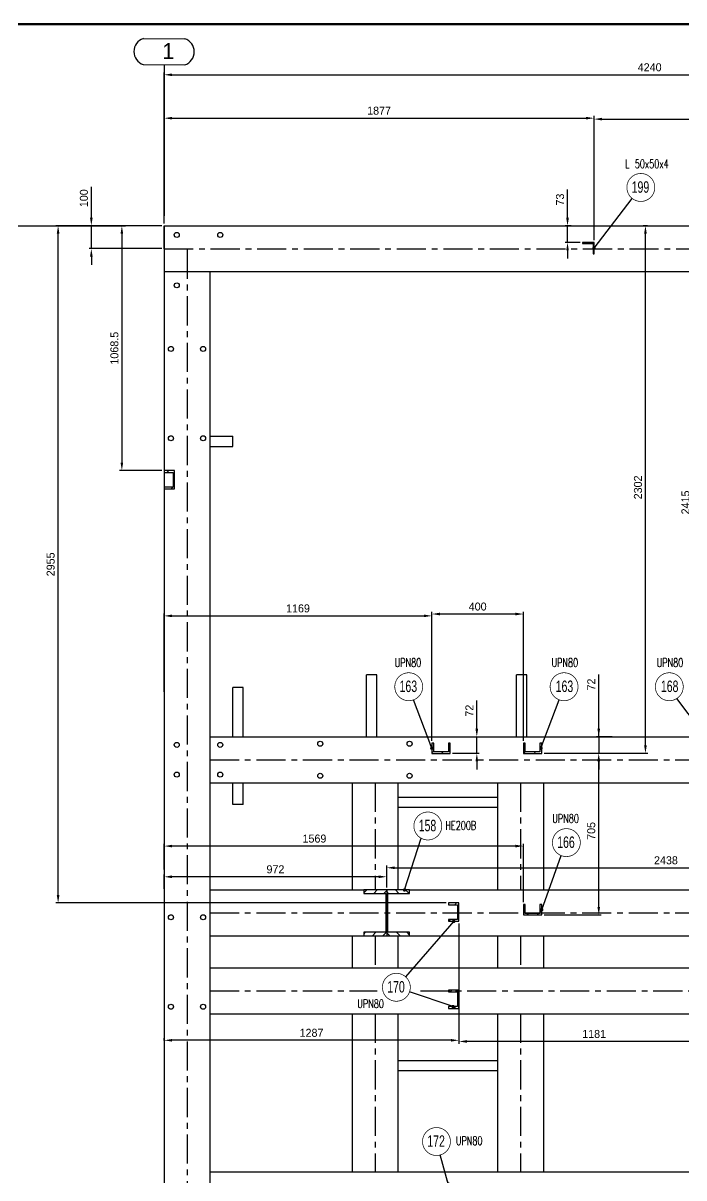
# Model space of a CAD drawing. Header units: millimetres. Extents: x 0 to 16187, y -20471 to 6290.
# Drawn here: x 14449 to 14737, y 4189 to 4693 of the extents above; entities that cross this region are included whole.
import ezdxf
from ezdxf.enums import TextEntityAlignment as Align

# ---------------------------------------------------------------- set-up
doc = ezdxf.new("R2010")
doc.units = ezdxf.units.MM
doc.header["$PDSIZE"] = -1
doc.linetypes.add('CENTERX2', pattern=[20.32, 12.7, -2.54, 2.54, -2.54])
doc.layers.add('BORDER1', color=3, linetype='Continuous')
doc.layers.add('BORDER2', color=7, linetype='Continuous')
doc.styles.add('MtXpl_txt_shx', font='txt.shx', dxfattribs={"height": 0.2})
doc.styles.add('ROMANC', font='ROMANC', dxfattribs={"height": 5})
doc.styles.add('ROMANS', font='ROMANS.shx', dxfattribs={"width": 0.8})
doc.styles.add('ROMANT', font='ROMANT', dxfattribs={"height": 4})
doc.styles.add('SLDTEXTSTYLE2', font='TXT', dxfattribs={"width": 0.686449})
doc.dimstyles.new('AM_ISO', dxfattribs={"dimtxt": 3.5, "dimasz": 3.5, "dimexe": 1, "dimexo": 1, "dimgap": 1.5, "dimtad": 1, "dimdsep": 46, "dimtxsty": 'Standard', "dimcen": 0, "dimclrd": 1, "dimclre": 1, "dimclrt": 1, "dimadec": 0, "dimazin": 2, "dimtp": 0.1, "dimtm": 0.1, "dimtfac": 0.71, "dimtdec": 3, "dimtmove": 0, "dimatfit": 3, "dimfxl": 1, "dimlwd": -1, "dimlwe": -1, "dimarcsym": 1})
doc.dimstyles.new('AM_ISO$7', dxfattribs={"dimtxt": 3.5, "dimasz": 3.5, "dimexe": 1, "dimexo": 1, "dimgap": 1.5, "dimtad": 1, "dimtoh": 1, "dimdsep": 46, "dimtxsty": 'Standard', "dimcen": 0, "dimclrd": 1, "dimclre": 1, "dimclrt": 1, "dimadec": 0, "dimazin": 2, "dimtp": 0.1, "dimtm": 0.1, "dimtfac": 0.71, "dimtdec": 3, "dimtmove": 0, "dimatfit": 3, "dimfxl": 1, "dimlwd": -1, "dimlwe": -1, "dimarcsym": 1})
pattern_1 = [(45, (14387.132, 3007.577), (-2.245064, 2.245064), [])]

# ---------------------------------------------------------------- blocks, each defined once
blk = doc.blocks.new('*D2820')
at = {"color": 1, "linetype": 'ByBlock'}
for p, q in [((14510.17, 4605.52), (14510.17, 4652.45)), ((14697.87, 4598.22), (14697.87, 4652.45))]:
    blk.add_line(p, q, dxfattribs=at)
at = {"color": 2, "linetype": 'ByBlock'}
blk.add_line((14513.67, 4651.45), (14694.37, 4651.45), dxfattribs=at)
at = {"color": 2}
for points in [[(14513.67, 4652.04), (14513.67, 4650.87), (14510.17, 4651.45)], [(14694.37, 4650.87), (14694.37, 4652.04), (14697.87, 4651.45)]]:
    blk.add_solid(points, dxfattribs=at)
at = {"layer": 'Defpoints', "color": 0}
for p in [(14697.87, 4651.45), (14510.17, 4604.52), (14697.87, 4597.22)]:
    blk.add_point(p, dxfattribs=at)
at = {"color": 1, "insert": (14604.02, 4654.7), "char_height": 3.5, "attachment_point": 5}
blk.add_mtext('1877', dxfattribs=at)
blk = doc.blocks.new('*D2821')
at = {"color": 1, "linetype": 'ByBlock'}
for p, q in [((14510.17, 4605.52), (14510.17, 4671.39)), ((14934.17, 4605.52), (14934.17, 4671.39))]:
    blk.add_line(p, q, dxfattribs=at)
at = {"color": 2, "linetype": 'ByBlock'}
blk.add_line((14513.67, 4670.39), (14930.67, 4670.39), dxfattribs=at)
at = {"color": 2}
for points in [[(14513.67, 4670.97), (14513.67, 4669.8), (14510.17, 4670.39)], [(14930.67, 4669.8), (14930.67, 4670.97), (14934.17, 4670.39)]]:
    blk.add_solid(points, dxfattribs=at)
at = {"layer": 'Defpoints', "color": 0}
for p in [(14934.17, 4670.39), (14510.17, 4604.52), (14934.17, 4604.52)]:
    blk.add_point(p, dxfattribs=at)
at = {"color": 1, "insert": (14722.17, 4673.64), "char_height": 3.5, "attachment_point": 5}
blk.add_mtext('4240', dxfattribs=at)
blk = doc.blocks.new('*D2822')
at = {"color": 1, "linetype": 'ByBlock'}
for p, q in [((14697.87, 4598.22), (14697.87, 4652.05)), ((14797.87, 4598.22), (14797.87, 4652.05))]:
    blk.add_line(p, q, dxfattribs=at)
at = {"color": 2, "linetype": 'ByBlock'}
blk.add_line((14701.37, 4651.05), (14794.37, 4651.05), dxfattribs=at)
at = {"color": 2}
for points in [[(14701.37, 4651.64), (14701.37, 4650.47), (14697.87, 4651.05)], [(14794.37, 4650.47), (14794.37, 4651.64), (14797.87, 4651.05)]]:
    blk.add_solid(points, dxfattribs=at)
at = {"layer": 'Defpoints', "color": 0}
for p in [(14797.87, 4651.05), (14697.87, 4597.22), (14797.87, 4597.22)]:
    blk.add_point(p, dxfattribs=at)
at = {"color": 1, "insert": (14747.87, 4654.3), "char_height": 3.5, "attachment_point": 5}
blk.add_mtext('1000', dxfattribs=at)
blk = doc.blocks.new('*D2832')
at = {"color": 1, "linetype": 'ByBlock'}
for p, q in [((14509.17, 4604.52), (14490.72, 4604.52)), ((14509.17, 4497.67), (14490.72, 4497.67))]:
    blk.add_line(p, q, dxfattribs=at)
at = {"color": 2, "linetype": 'ByBlock'}
blk.add_line((14491.72, 4601.02), (14491.72, 4501.17), dxfattribs=at)
at = {"color": 2}
for points in [[(14492.3, 4601.02), (14491.14, 4601.02), (14491.72, 4604.52)], [(14491.14, 4501.17), (14492.3, 4501.17), (14491.72, 4497.67)]]:
    blk.add_solid(points, dxfattribs=at)
at = {"layer": 'Defpoints', "color": 0}
for p in [(14510.17, 4604.52), (14491.72, 4497.67), (14510.17, 4497.67)]:
    blk.add_point(p, dxfattribs=at)
at = {"color": 1, "insert": (14488.47, 4551.09), "char_height": 3.5, "attachment_point": 5, "rotation": 90}
blk.add_mtext('1068.5', dxfattribs=at)
blk = doc.blocks.new('*D2843')
at = {"color": 1, "linetype": 'ByBlock'}
for p, q in [((14638.87, 4300.02), (14638.87, 4248.1)), ((14510.17, 4249.07), (14510.17, 4250.1))]:
    blk.add_line(p, q, dxfattribs=at)
at = {"color": 2, "linetype": 'ByBlock'}
blk.add_line((14635.37, 4249.1), (14513.67, 4249.1), dxfattribs=at)
at = {"color": 2}
for points in [[(14513.67, 4249.69), (14513.67, 4248.52), (14510.17, 4249.1)], [(14635.37, 4248.52), (14635.37, 4249.69), (14638.87, 4249.1)]]:
    blk.add_solid(points, dxfattribs=at)
at = {"layer": 'Defpoints', "color": 0}
for p in [(14638.87, 4301.02), (14510.17, 4249.1), (14510.17, 4248.07)]:
    blk.add_point(p, dxfattribs=at)
at = {"color": 1, "insert": (14574.52, 4252.35), "char_height": 3.5, "attachment_point": 5}
blk.add_mtext('1287', dxfattribs=at)
blk = doc.blocks.new('*D2844')
at = {"color": 1, "linetype": 'ByBlock'}
for p, q in [((14510.17, 4323.64), (14510.17, 4334.85)), ((14667.07, 4309.32), (14667.07, 4334.85))]:
    blk.add_line(p, q, dxfattribs=at)
at = {"color": 2, "linetype": 'ByBlock'}
blk.add_line((14663.57, 4333.85), (14513.67, 4333.85), dxfattribs=at)
at = {"color": 2}
for points in [[(14513.67, 4334.44), (14513.67, 4333.27), (14510.17, 4333.85)], [(14663.57, 4333.27), (14663.57, 4334.44), (14667.07, 4333.85)]]:
    blk.add_solid(points, dxfattribs=at)
at = {"layer": 'Defpoints', "color": 0}
for p in [(14510.17, 4333.85), (14510.17, 4322.64), (14667.07, 4308.32)]:
    blk.add_point(p, dxfattribs=at)
at = {"color": 1, "insert": (14575.8, 4337.1), "char_height": 3.5, "attachment_point": 5}
blk.add_mtext('1569', dxfattribs=at)
blk = doc.blocks.new('*D2845')
at = {"color": 1, "linetype": 'ByBlock'}
for p, q in [((14638.87, 4300.02), (14638.87, 4247.61)), ((14756.97, 4299.32), (14756.97, 4247.61))]:
    blk.add_line(p, q, dxfattribs=at)
at = {"color": 2, "linetype": 'ByBlock'}
blk.add_line((14753.47, 4248.61), (14642.37, 4248.61), dxfattribs=at)
at = {"color": 2}
for points in [[(14642.37, 4249.19), (14642.37, 4248.03), (14638.87, 4248.61)], [(14753.47, 4248.03), (14753.47, 4249.19), (14756.97, 4248.61)]]:
    blk.add_solid(points, dxfattribs=at)
at = {"layer": 'Defpoints', "color": 0}
for p in [(14638.87, 4301.02), (14756.97, 4300.32), (14638.87, 4248.61)]:
    blk.add_point(p, dxfattribs=at)
at = {"color": 1, "insert": (14697.92, 4251.86), "char_height": 3.5, "attachment_point": 5}
blk.add_mtext('1181', dxfattribs=at)
blk = doc.blocks.new('*D2847')
at = {"color": 1, "linetype": 'ByBlock'}
for p, q in [((14676.07, 4374.32), (14700.93, 4374.32)), ((14676.07, 4303.82), (14700.93, 4303.82))]:
    blk.add_line(p, q, dxfattribs=at)
at = {"color": 2, "linetype": 'ByBlock'}
blk.add_line((14699.93, 4307.32), (14699.93, 4370.82), dxfattribs=at)
at = {"color": 2}
for points in [[(14700.52, 4370.82), (14699.35, 4370.82), (14699.93, 4374.32)], [(14699.35, 4307.32), (14700.52, 4307.32), (14699.93, 4303.82)]]:
    blk.add_solid(points, dxfattribs=at)
at = {"layer": 'Defpoints', "color": 0}
for p in [(14675.07, 4374.32), (14699.93, 4374.32), (14675.07, 4303.82)]:
    blk.add_point(p, dxfattribs=at)
at = {"color": 1, "insert": (14696.68, 4340.46), "char_height": 3.5, "attachment_point": 5, "rotation": 90}
blk.add_mtext('705', dxfattribs=at)
blk = doc.blocks.new('*D2848')
at = {"color": 2, "linetype": 'ByBlock'}
for p, q in [((14699.93, 4381.52), (14699.93, 4408.77)), ((14699.93, 4385.02), (14699.93, 4388.52)), ((14699.93, 4381.52), (14699.93, 4374.32)), ((14699.93, 4370.82), (14699.93, 4367.32))]:
    blk.add_line(p, q, dxfattribs=at)
at = {"color": 1, "linetype": 'ByBlock'}
for p, q in [((14705.81, 4381.52), (14698.93, 4381.52)), ((14676.07, 4374.32), (14700.93, 4374.32))]:
    blk.add_line(p, q, dxfattribs=at)
at = {"color": 2}
for points in [[(14699.35, 4385.02), (14700.52, 4385.02), (14699.93, 4381.52)], [(14700.52, 4370.82), (14699.35, 4370.82), (14699.93, 4374.32)]]:
    blk.add_solid(points, dxfattribs=at)
at = {"layer": 'Defpoints', "color": 0}
for p in [(14706.81, 4381.52), (14675.07, 4374.32), (14699.93, 4374.32)]:
    blk.add_point(p, dxfattribs=at)
at = {"color": 1, "insert": (14696.68, 4404.35), "char_height": 3.5, "attachment_point": 5, "rotation": 90}
blk.add_mtext('72', dxfattribs=at)
blk = doc.blocks.new('*D2850')
at = {"color": 1, "linetype": 'ByBlock'}
for p, q in [((14510.17, 4401.2), (14510.17, 4435.29)), ((14627.07, 4379.82), (14627.07, 4435.29))]:
    blk.add_line(p, q, dxfattribs=at)
at = {"color": 2, "linetype": 'ByBlock'}
blk.add_line((14513.67, 4434.29), (14623.57, 4434.29), dxfattribs=at)
at = {"color": 2}
for points in [[(14513.67, 4434.87), (14513.67, 4433.71), (14510.17, 4434.29)], [(14623.57, 4433.71), (14623.57, 4434.87), (14627.07, 4434.29)]]:
    blk.add_solid(points, dxfattribs=at)
at = {"layer": 'Defpoints', "color": 0}
for p in [(14627.07, 4434.29), (14510.17, 4400.2), (14627.07, 4378.82)]:
    blk.add_point(p, dxfattribs=at)
at = {"color": 1, "insert": (14568.62, 4437.54), "char_height": 3.5, "attachment_point": 5}
blk.add_mtext('1169', dxfattribs=at)
blk = doc.blocks.new('*D2851')
at = {"color": 1, "linetype": 'ByBlock'}
for p, q in [((14627.07, 4379.82), (14627.07, 4436.1)), ((14667.07, 4379.82), (14667.07, 4436.1))]:
    blk.add_line(p, q, dxfattribs=at)
at = {"color": 2, "linetype": 'ByBlock'}
blk.add_line((14663.57, 4435.1), (14630.57, 4435.1), dxfattribs=at)
at = {"color": 2}
for points in [[(14630.57, 4435.69), (14630.57, 4434.52), (14627.07, 4435.1)], [(14663.57, 4434.52), (14663.57, 4435.69), (14667.07, 4435.1)]]:
    blk.add_solid(points, dxfattribs=at)
at = {"layer": 'Defpoints', "color": 0}
for p in [(14627.07, 4435.1), (14627.07, 4378.82), (14667.07, 4378.82)]:
    blk.add_point(p, dxfattribs=at)
at = {"color": 1, "insert": (14647.07, 4438.35), "char_height": 3.5, "attachment_point": 5}
blk.add_mtext('400', dxfattribs=at)
blk = doc.blocks.new('*D2856')
at = {"color": 1, "linetype": 'ByBlock'}
for p, q in [((14510.17, 4315.23), (14510.17, 4321.45)), ((14607.37, 4315.72), (14607.37, 4321.45))]:
    blk.add_line(p, q, dxfattribs=at)
at = {"color": 2, "linetype": 'ByBlock'}
blk.add_line((14603.87, 4320.45), (14513.67, 4320.45), dxfattribs=at)
at = {"color": 2}
for points in [[(14513.67, 4321.04), (14513.67, 4319.87), (14510.17, 4320.45)], [(14603.87, 4319.87), (14603.87, 4321.04), (14607.37, 4320.45)]]:
    blk.add_solid(points, dxfattribs=at)
at = {"layer": 'Defpoints', "color": 0}
for p in [(14510.17, 4320.45), (14510.17, 4314.23), (14607.37, 4314.72)]:
    blk.add_point(p, dxfattribs=at)
at = {"color": 1, "insert": (14558.77, 4323.7), "char_height": 3.5, "attachment_point": 5}
blk.add_mtext('972', dxfattribs=at)
blk = doc.blocks.new('*D2857')
at = {"color": 1, "linetype": 'ByBlock'}
for p, q in [((14607.37, 4315.72), (14607.37, 4325.38)), ((14851.17, 4315.72), (14851.17, 4325.38))]:
    blk.add_line(p, q, dxfattribs=at)
at = {"color": 2, "linetype": 'ByBlock'}
blk.add_line((14610.87, 4324.38), (14847.67, 4324.38), dxfattribs=at)
at = {"color": 2}
for points in [[(14610.87, 4324.96), (14610.87, 4323.8), (14607.37, 4324.38)], [(14847.67, 4323.8), (14847.67, 4324.96), (14851.17, 4324.38)]]:
    blk.add_solid(points, dxfattribs=at)
at = {"layer": 'Defpoints', "color": 0}
for p in [(14851.17, 4324.38), (14607.37, 4314.72), (14851.17, 4314.72)]:
    blk.add_point(p, dxfattribs=at)
at = {"color": 1, "insert": (14729.27, 4327.63), "char_height": 3.5, "attachment_point": 5}
blk.add_mtext('2438', dxfattribs=at)
blk = doc.blocks.new('*D2859')
at = {"color": 2, "linetype": 'ByBlock'}
for p, q in [((14478.39, 4608.02), (14478.39, 4621.52)), ((14478.39, 4594.52), (14478.39, 4604.52)), ((14478.39, 4591.02), (14478.39, 4587.52))]:
    blk.add_line(p, q, dxfattribs=at)
at = {"color": 1, "linetype": 'ByBlock'}
for p, q in [((14509.17, 4604.52), (14477.39, 4604.52)), ((14509.17, 4594.52), (14477.39, 4594.52))]:
    blk.add_line(p, q, dxfattribs=at)
at = {"color": 2}
for points in [[(14477.8, 4608.02), (14478.97, 4608.02), (14478.39, 4604.52)], [(14478.97, 4591.02), (14477.8, 4591.02), (14478.39, 4594.52)]]:
    blk.add_solid(points, dxfattribs=at)
at = {"layer": 'Defpoints', "color": 0}
for p in [(14478.39, 4604.52), (14510.17, 4604.52), (14510.17, 4594.52)]:
    blk.add_point(p, dxfattribs=at)
at = {"color": 1, "insert": (14475.14, 4616.52), "char_height": 3.5, "attachment_point": 5, "rotation": 90}
blk.add_mtext('100', dxfattribs=at)
blk = doc.blocks.new('*D2870')
at = {"color": 1, "linetype": 'ByBlock'}
for p, q in [((14509.17, 4604.52), (14462.88, 4604.52)), ((14633.37, 4309.02), (14462.88, 4309.02))]:
    blk.add_line(p, q, dxfattribs=at)
at = {"color": 2, "linetype": 'ByBlock'}
blk.add_line((14463.88, 4312.52), (14463.88, 4601.02), dxfattribs=at)
at = {"color": 2}
for points in [[(14464.46, 4601.02), (14463.29, 4601.02), (14463.88, 4604.52)], [(14463.29, 4312.52), (14464.46, 4312.52), (14463.88, 4309.02)]]:
    blk.add_solid(points, dxfattribs=at)
at = {"layer": 'Defpoints', "color": 0}
for p in [(14463.88, 4604.52), (14510.17, 4604.52), (14634.37, 4309.02)]:
    blk.add_point(p, dxfattribs=at)
at = {"color": 1, "insert": (14460.63, 4456.77), "char_height": 3.5, "attachment_point": 5, "rotation": 90}
blk.add_mtext('2955', dxfattribs=at)
blk = doc.blocks.new('*D2871')
at = {"color": 2, "linetype": 'ByBlock'}
for p, q in [((14686.3, 4608.02), (14686.3, 4620.35)), ((14686.3, 4597.22), (14686.3, 4604.52)), ((14686.3, 4593.72), (14686.3, 4590.22))]:
    blk.add_line(p, q, dxfattribs=at)
at = {"color": 1, "linetype": 'ByBlock'}
for p, q in [((14687.87, 4604.52), (14685.3, 4604.52)), ((14691.87, 4597.22), (14685.3, 4597.22))]:
    blk.add_line(p, q, dxfattribs=at)
at = {"color": 2}
for points in [[(14685.72, 4608.02), (14686.89, 4608.02), (14686.3, 4604.52)], [(14686.89, 4593.72), (14685.72, 4593.72), (14686.3, 4597.22)]]:
    blk.add_solid(points, dxfattribs=at)
at = {"layer": 'Defpoints', "color": 0}
for p in [(14686.3, 4604.52), (14688.87, 4604.52), (14692.87, 4597.22)]:
    blk.add_point(p, dxfattribs=at)
at = {"color": 1, "insert": (14683.05, 4615.93), "char_height": 3.5, "attachment_point": 5, "rotation": 90}
blk.add_mtext('73', dxfattribs=at)
blk = doc.blocks.new('*D2872')
at = {"color": 2, "linetype": 'ByBlock'}
for p, q in [((14646.7, 4385.02), (14646.7, 4397.35)), ((14646.7, 4374.32), (14646.7, 4381.52)), ((14646.7, 4370.82), (14646.7, 4367.32))]:
    blk.add_line(p, q, dxfattribs=at)
at = {"color": 1, "linetype": 'ByBlock'}
for p, q in [((14643.31, 4381.52), (14647.7, 4381.52)), ((14636.07, 4374.32), (14647.7, 4374.32))]:
    blk.add_line(p, q, dxfattribs=at)
at = {"color": 2}
for points in [[(14646.12, 4385.02), (14647.28, 4385.02), (14646.7, 4381.52)], [(14647.28, 4370.82), (14646.12, 4370.82), (14646.7, 4374.32)]]:
    blk.add_solid(points, dxfattribs=at)
at = {"layer": 'Defpoints', "color": 0}
for p in [(14642.31, 4381.52), (14646.7, 4381.52), (14635.07, 4374.32)]:
    blk.add_point(p, dxfattribs=at)
at = {"color": 1, "insert": (14643.45, 4392.93), "char_height": 3.5, "attachment_point": 5, "rotation": 90}
blk.add_mtext('72', dxfattribs=at)
blk = doc.blocks.new('*D2874')
at = {"color": 1, "linetype": 'ByBlock'}
for p, q in [((14721.17, 4604.52), (14719.32, 4604.52)), ((14676.07, 4374.32), (14721.32, 4374.32))]:
    blk.add_line(p, q, dxfattribs=at)
at = {"color": 2, "linetype": 'ByBlock'}
blk.add_line((14720.32, 4377.82), (14720.32, 4601.02), dxfattribs=at)
at = {"color": 2}
for points in [[(14720.91, 4601.02), (14719.74, 4601.02), (14720.32, 4604.52)], [(14719.74, 4377.82), (14720.91, 4377.82), (14720.32, 4374.32)]]:
    blk.add_solid(points, dxfattribs=at)
at = {"layer": 'Defpoints', "color": 0}
for p in [(14720.32, 4604.52), (14722.17, 4604.52), (14675.07, 4374.32)]:
    blk.add_point(p, dxfattribs=at)
at = {"color": 1, "insert": (14717.07, 4490.35), "char_height": 3.5, "attachment_point": 5, "rotation": 90}
blk.add_mtext('2302', dxfattribs=at)
blk = doc.blocks.new('*D2875')
at = {"color": 1, "linetype": 'ByBlock'}
for p, q in [((14723.17, 4604.52), (14742.06, 4604.52)), ((14751.47, 4363.02), (14740.06, 4363.02))]:
    blk.add_line(p, q, dxfattribs=at)
at = {"color": 2, "linetype": 'ByBlock'}
blk.add_line((14741.06, 4366.52), (14741.06, 4601.02), dxfattribs=at)
at = {"color": 2}
for points in [[(14741.65, 4601.02), (14740.48, 4601.02), (14741.06, 4604.52)], [(14740.48, 4366.52), (14741.65, 4366.52), (14741.06, 4363.02)]]:
    blk.add_solid(points, dxfattribs=at)
at = {"layer": 'Defpoints', "color": 0}
for p in [(14722.17, 4604.52), (14741.06, 4604.52), (14752.47, 4363.02)]:
    blk.add_point(p, dxfattribs=at)
at = {"color": 1, "insert": (14737.81, 4483.77), "char_height": 3.5, "attachment_point": 5, "rotation": 90}
blk.add_mtext('2415', dxfattribs=at)
blk = doc.blocks.new('A$7E93181617161C3')
at = {"color": 1, "ltscale": 0.2}
blk.add_line((4.15, 77.36), (22.25, 77.27), dxfattribs=at)
at = {"color": 1, "linetype": 'Continuous', "lineweight": 25}
blk.add_line((4.14, 65.97), (22.29, 65.9), dxfattribs=at)
at = {"color": 1}
blk.add_line((13.21, 65.94), (13.21, 0), dxfattribs=at)
at = {"color": 1, "ltscale": 0.2}
for centre, radius, start, end in [((5.98, 71.67), 5.98, 107.869, 252.0246), ((20.4, 71.58), 5.99, 287.9651, 71.9697)]:
    blk.add_arc(centre, radius, start, end, dxfattribs=at)
at = {"color": 1, "linetype": 'Continuous', "lineweight": 25}
blk.add_text('1', height=7, rotation=359.9537, dxfattribs=at).set_placement((12.44, 68.39))
blk = doc.blocks.new('A$7E931815291D127')
at = {"color": 1, "ltscale": 0.2}
for p, q in [((4.15, 11.48), (22.25, 11.39)), ((26.39, 5.69), (92.32, 5.69)), ((4.14, 0.09), (22.29, 0.01))]:
    blk.add_line(p, q, dxfattribs=at)
for centre, radius, start, end in [((5.98, 5.79), 5.98, 107.869, 252.0246), ((20.4, 5.69), 5.99, 287.9651, 71.9697)]:
    blk.add_arc(centre, radius, start, end, dxfattribs=at)
blk.add_text('A', height=7, rotation=359.9537, dxfattribs=at).set_placement((10.1, 2.5))
blk = doc.blocks.new('A$7E93181618B349')
blk.add_blockref('A$7E931815291D127', (0, 0))
blk = doc.blocks.new('*U609')
at = {"layer": 'BORDER1', "color": 154, "true_color": 0x1859a9, "const_width": 1}
blk.add_lwpolyline([(1.81, 811), (1144, 811), (1144, 0), (0, 0), (0, 811)], close=True, dxfattribs=at)
at = {"layer": 'BORDER2', "flags": 8}
for tag, height, style, p in [('REV-A', 3.24, 'ROMANS', (986.93, 140.25)), ('RE-A', 8.06, 'ROMANT', (1084.63, 7.17))]:
    blk.add_attdef(tag, text='', height=height, dxfattribs=dict(at, style=style)).set_placement(p, align=Align.CENTER)
at = {"layer": 'BORDER2', "style": 'ROMANS', "width": 3.830216}
blk.add_attdef('DATE-A', text='', height=3.24, dxfattribs=at).set_placement((995.51, 140.25), (1008.51, 140.25), align=Align.FIT)
at = {"layer": 'BORDER2'}
for tag, height, style, p in [('DRN-A', 3.24, 'ROMANS', (1018.38, 140.25)), ('CHD-A', 3.24, 'ROMANS', (1032.35, 140.25)), ('APD-A', 3.24, 'ROMANS', (1046.64, 140.25)), ('CONS_CONT_VEND', 4.2, 'ROMANC', (1061.39, 72.83))]:
    blk.add_attdef(tag, text='', height=height, dxfattribs=dict(at, style=style)).set_placement(p, align=Align.CENTER)
at = {"layer": 'BORDER2', "style": 'ROMANS', "width": 0.8}
for tag, p, height in [('1:X', (997.23, 122.55), 3.5), ('LOC', (1042.74, 122.55), 3.5), ('PROJ_NO', (1118.64, 122.55), 3.5), ('CONS_DRG_NO', (1011, 63), 3)]:
    blk.add_attdef(tag, p, '', height=height, dxfattribs=at)
at = {"layer": 'BORDER2', "lineweight": 30, "width": 0.8, "flags": 104}
blk.add_attdef('COMMENTS-A', text='', height=2.2, dxfattribs=at).set_placement((1055.21, 142.07), align=Align.MIDDLE_LEFT)
at = {"layer": 'BORDER2', "style": 'ROMANS', "width": 0.8}
for tag, p in [('PROJECT_TITLE_1', (1061.07, 55.35)), ('PROJECT_TITLE_2', (1061.07, 49.3))]:
    blk.add_attdef(tag, text='', height=3.5, dxfattribs=at).set_placement(p, align=Align.MIDDLE)
at = {"layer": 'BORDER2', "style": 'ROMANT', "width": 0.8}
for tag, p in [('DRG_TITLE_1', (1061.07, 36.31)), ('DRG_TITLE_2', (1061.07, 28.31)), ('DRG_TITLE_3', (1061.07, 20.31))]:
    blk.add_attdef(tag, text='', height=5, dxfattribs=at).set_placement(p, align=Align.CENTER)
at = {"layer": 'BORDER2', "style": 'ROMANT'}
for tag, p in [('AR', (995, 7.17)), ('PA', (1011.74, 7.17)), ('DC', (1028.45, 7.17)), ('TS', (1120.84, 7.17))]:
    blk.add_attdef(tag, p, '', height=8.06, dxfattribs=at)
for tag, p in [('SRNO', (1074.7, 7.17)), ('SH', (1115.8, 7.18))]:
    blk.add_attdef(tag, text='', height=8.06, dxfattribs=at).set_placement(p, align=Align.RIGHT)
at = {"layer": 'BORDER2', "style": 'ROMANS', "flags": 2}
blk.add_attdef('TB_VERSION', text='', height=2, dxfattribs=at).set_placement((1, -1), align=Align.TOP_LEFT)

msp = doc.modelspace()

# ---------------------------------------------------------------- hatches: boundary and pattern name
at = {"linetype": 'Continuous', "lineweight": 18}
h = msp.add_hatch(dxfattribs=at)
h.set_pattern_fill('ANSI31', style=0)
h.set_pattern_definition(pattern_1)
h.paths.add_polyline_path([(14697.86579, 4592.21737), (14697.86579, 4597.21737), (14692.86579, 4597.21737), (14692.86579, 4596.81737), (14697.46579, 4596.81737), (14697.46579, 4592.21737)], flags=0)
h = msp.add_hatch(dxfattribs=at)
h.set_pattern_fill('ANSI31', style=0)
h.set_pattern_definition(pattern_1)
h.paths.add_polyline_path([(14510.16579, 4489.66737), (14514.66579, 4489.66737), (14514.66579, 4497.66737), (14510.16579, 4497.66737), (14510.16579, 4496.86737), (14514.06579, 4496.86737), (14514.06579, 4490.46737), (14510.16579, 4490.46737)], flags=0)
h = msp.add_hatch(dxfattribs=at)
h.set_pattern_fill('ANSI31', style=0)
h.set_pattern_definition(pattern_1)
h.paths.add_polyline_path([(14627.06579, 4378.81737), (14627.06579, 4374.31737), (14635.06579, 4374.31737), (14635.06579, 4378.81737), (14634.26579, 4378.81737), (14634.26579, 4374.91737), (14627.86579, 4374.91737), (14627.86579, 4378.81737)], flags=0)
h = msp.add_hatch(dxfattribs=at)
h.set_pattern_fill('ANSI31', style=0)
h.set_pattern_definition(pattern_1)
h.paths.add_polyline_path([(14667.06579, 4378.81737), (14667.06579, 4374.31737), (14675.06579, 4374.31737), (14675.06579, 4378.81737), (14674.26579, 4378.81737), (14674.26579, 4374.91737), (14667.86579, 4374.91737), (14667.86579, 4378.81737)], flags=0)
h = msp.add_hatch(dxfattribs=at)
h.set_pattern_fill('ANSI31', style=0)
h.set_pattern_definition(pattern_1)
h.paths.add_polyline_path([(14607.36579, 4314.71737), (14597.36579, 4314.71737), (14597.36579, 4313.21737), (14606.91579, 4313.21737), (14606.91579, 4296.21737), (14597.36579, 4296.21737), (14597.36579, 4294.71737), (14607.36579, 4294.71737)], flags=0)
h = msp.add_hatch(dxfattribs=at)
h.set_pattern_fill('ANSI31', angle=90, style=0)
h.set_pattern_definition([(135, (14387.132, 3007.577), (-2.245064, -2.245064), [])])
h.paths.add_polyline_path([(14617.36579, 4313.21737), (14617.36579, 4314.71737), (14607.36579, 4314.71737), (14607.36579, 4294.71737), (14617.36579, 4294.71737), (14617.36579, 4296.21737), (14607.81579, 4296.21737), (14607.81579, 4313.21737)], flags=0)
h = msp.add_hatch(dxfattribs=at)
h.set_pattern_fill('ANSI31', style=0)
h.set_pattern_definition(pattern_1)
h.paths.add_polyline_path([(14634.36579, 4301.01737), (14638.86579, 4301.01737), (14638.86579, 4309.01737), (14634.36579, 4309.01737), (14634.36579, 4308.21737), (14638.26579, 4308.21737), (14638.26579, 4301.81737), (14634.36579, 4301.81737)], flags=0)
h = msp.add_hatch(dxfattribs=at)
h.set_pattern_fill('ANSI31', style=0)
h.set_pattern_definition(pattern_1)
h.paths.add_polyline_path([(14667.06579, 4308.31737), (14667.06579, 4303.81737), (14675.06579, 4303.81737), (14675.06579, 4308.31737), (14674.26579, 4308.31737), (14674.26579, 4304.41737), (14667.86579, 4304.41737), (14667.86579, 4308.31737)], flags=0)
h = msp.add_hatch(dxfattribs=at)
h.set_pattern_fill('ANSI31', style=0)
h.set_pattern_definition(pattern_1)
h.paths.add_polyline_path([(14634.36579, 4263.01737), (14638.86579, 4263.01737), (14638.86579, 4271.01737), (14634.36579, 4271.01737), (14634.36579, 4270.21737), (14638.26579, 4270.21737), (14638.26579, 4263.81737), (14634.36579, 4263.81737)], flags=0)

# ---------------------------------------------------------------- linework, layer by layer
at = {"color": 7, "linetype": 'Continuous', "lineweight": 25}
for p, q in [((14510.16579, 4594.51737), (14510.16579, 4604.51737)), ((14510.16579, 4604.51737), (14934.16579, 4604.51737)), ((14510.16579, 4604.51737), (14510.16579, 4497.66737)), ((14692.86579, 4597.21737), (14692.86579, 4596.81737)), ((14697.86579, 4597.21737), (14692.86579, 4597.21737)), ((14692.86579, 4596.81737), (14697.46579, 4596.81737)), ((14697.46579, 4596.81737), (14697.46579, 4592.21737)), ((14697.86579, 4592.21737), (14697.86579, 4597.21737)), ((14697.46579, 4592.21737), (14697.86579, 4592.21737)), ((14510.16579, 4584.51737), (14934.16579, 4584.51737)), ((14530.16579, 4584.51737), (14530.16579, 3993.11737)), ((14530.16579, 4512.71737), (14540.16579, 4512.71737)), ((14540.16579, 4508.21737), (14540.16579, 4512.71737)), ((14530.16579, 4508.21737), (14540.16579, 4508.21737)), ((14514.66579, 4497.66737), (14510.16579, 4497.66737)), ((14510.16579, 4497.66737), (14510.16579, 4496.86737)), ((14510.16579, 4496.86737), (14514.06579, 4496.86737)), ((14510.16579, 4496.86737), (14510.16579, 4490.46737)), ((14514.06579, 4496.86737), (14514.06579, 4490.46737)), ((14514.66579, 4489.66737), (14514.66579, 4497.66737)), ((14514.06579, 4490.46737), (14510.16579, 4490.46737)), ((14510.16579, 4490.46737), (14510.16579, 4489.66737)), ((14510.16579, 4489.66737), (14514.66579, 4489.66737)), ((14510.16579, 4489.66737), (14510.16579, 3973.11737)), ((14603.06579, 4408.61737), (14598.56579, 4408.61737)), ((14598.56579, 4381.51737), (14598.56579, 4408.61737)), ((14603.06579, 4381.51737), (14603.06579, 4408.61737)), ((14668.56579, 4408.61737), (14664.06579, 4408.61737)), ((14664.06579, 4381.51737), (14664.06579, 4408.61737)), ((14668.56579, 4381.51737), (14668.56579, 4408.61737)), ((14540.16579, 4381.51737), (14540.16579, 4403.01737)), ((14544.66579, 4403.01737), (14540.16579, 4403.01737)), ((14544.66579, 4381.51737), (14544.66579, 4403.01737)), ((14530.16579, 4381.51737), (14530.16579, 4371.51737)), ((14530.16579, 4381.51737), (14794.16579, 4381.51737)), ((14627.06579, 4378.81737), (14627.06579, 4374.31737)), ((14627.86579, 4378.81737), (14627.06579, 4378.81737)), ((14627.86579, 4374.91737), (14627.86579, 4378.81737)), ((14635.06579, 4378.81737), (14634.26579, 4378.81737)), ((14634.26579, 4378.81737), (14634.26579, 4374.91737)), ((14635.06579, 4374.31737), (14635.06579, 4378.81737)), ((14667.86579, 4378.81737), (14667.06579, 4378.81737)), ((14667.06579, 4378.81737), (14667.06579, 4374.31737)), ((14667.86579, 4374.91737), (14667.86579, 4378.81737)), ((14674.26579, 4378.81737), (14674.26579, 4374.91737)), ((14675.06579, 4378.81737), (14674.26579, 4378.81737)), ((14675.06579, 4374.31737), (14675.06579, 4378.81737)), ((14627.06579, 4374.31737), (14635.06579, 4374.31737)), ((14634.26579, 4374.91737), (14627.86579, 4374.91737)), ((14667.06579, 4374.31737), (14675.06579, 4374.31737)), ((14674.26579, 4374.91737), (14667.86579, 4374.91737)), ((14530.16579, 4371.51737), (14530.16579, 4361.51737)), ((14530.16579, 4361.51737), (14914.16579, 4361.51737)), ((14540.16579, 4352.01737), (14540.16579, 4361.51737)), ((14544.66579, 4352.01737), (14544.66579, 4361.51737)), ((14592.26579, 4361.51737), (14602.26579, 4361.51737)), ((14592.26579, 4361.51737), (14592.26579, 4314.71737)), ((14602.26579, 4361.51737), (14612.26579, 4361.51737)), ((14612.26579, 4361.51737), (14612.26579, 4314.71737)), ((14655.76579, 4361.51737), (14665.76579, 4361.51737)), ((14655.76579, 4361.51737), (14655.76579, 4314.71737)), ((14665.76579, 4361.51737), (14675.76579, 4361.51737)), ((14675.76579, 4361.51737), (14675.76579, 4314.71737)), ((14655.76579, 4355.11737), (14612.26579, 4355.11737)), ((14544.66579, 4352.01737), (14540.16579, 4352.01737)), ((14655.76579, 4350.61737), (14612.26579, 4350.61737)), ((14530.16579, 4314.71737), (14597.36579, 4314.71737)), ((14530.16579, 4314.71737), (14530.16579, 4304.71737)), ((14592.26579, 4314.71737), (14597.36579, 4314.71737)), ((14597.36579, 4314.71737), (14597.36579, 4313.21737)), ((14607.36579, 4314.71737), (14597.36579, 4314.71737)), ((14597.36579, 4313.21737), (14606.91579, 4313.21737)), ((14606.91579, 4313.21737), (14606.91579, 4296.21737)), ((14607.36579, 4314.71737), (14607.36579, 4294.71737)), ((14617.36579, 4314.71737), (14607.36579, 4314.71737)), ((14607.81579, 4313.21737), (14617.36579, 4313.21737)), ((14607.81579, 4296.21737), (14607.81579, 4313.21737)), ((14617.36579, 4313.21737), (14617.36579, 4314.71737)), ((14617.36579, 4314.71737), (14841.16579, 4314.71737)), ((14655.76579, 4314.71737), (14665.76579, 4314.71737)), ((14665.76579, 4314.71737), (14675.76579, 4314.71737)), ((14634.36579, 4309.01737), (14634.36579, 4308.21737)), ((14638.86579, 4309.01737), (14634.36579, 4309.01737)), ((14634.36579, 4308.21737), (14638.26579, 4308.21737)), ((14638.26579, 4308.21737), (14638.26579, 4301.81737)), ((14638.86579, 4301.01737), (14638.86579, 4309.01737)), ((14667.86579, 4308.31737), (14667.06579, 4308.31737)), ((14667.06579, 4308.31737), (14667.06579, 4303.81737)), ((14667.86579, 4304.41737), (14667.86579, 4308.31737)), ((14674.26579, 4308.31737), (14674.26579, 4304.41737)), ((14675.06579, 4308.31737), (14674.26579, 4308.31737)), ((14675.06579, 4303.81737), (14675.06579, 4308.31737)), ((14530.16579, 4304.71737), (14530.16579, 4294.71737)), ((14667.06579, 4303.81737), (14675.06579, 4303.81737)), ((14667.86579, 4304.71737), (14674.26579, 4304.71737)), ((14674.26579, 4304.41737), (14667.86579, 4304.41737)), ((14634.36579, 4301.81737), (14634.36579, 4301.01737)), ((14638.26579, 4301.81737), (14634.36579, 4301.81737)), ((14634.36579, 4301.01737), (14638.86579, 4301.01737)), ((14530.16579, 4294.71737), (14597.36579, 4294.71737)), ((14592.26579, 4294.71737), (14597.36579, 4294.71737)), ((14592.26579, 4294.71737), (14592.26579, 4280.71737)), ((14606.91579, 4296.21737), (14597.36579, 4296.21737)), ((14597.36579, 4296.21737), (14597.36579, 4294.71737)), ((14597.36579, 4294.71737), (14607.36579, 4294.71737)), ((14607.36579, 4294.71737), (14617.36579, 4294.71737)), ((14617.36579, 4296.21737), (14607.81579, 4296.21737)), ((14612.26579, 4294.71737), (14612.26579, 4280.71737)), ((14617.36579, 4294.71737), (14617.36579, 4296.21737)), ((14617.36579, 4294.71737), (14841.16579, 4294.71737)), ((14655.76579, 4294.71737), (14665.76579, 4294.71737)), ((14655.76579, 4294.71737), (14655.76579, 4280.71737)), ((14665.76579, 4294.71737), (14675.76579, 4294.71737)), ((14675.76579, 4294.71737), (14675.76579, 4280.71737)), ((14530.16579, 4280.71737), (14530.16579, 4270.71737)), ((14530.16579, 4280.71737), (14914.16579, 4280.71737)), ((14592.26579, 4280.71737), (14602.26579, 4280.71737)), ((14602.26579, 4280.71737), (14612.26579, 4280.71737)), ((14655.76579, 4280.71737), (14665.76579, 4280.71737)), ((14665.76579, 4280.71737), (14675.76579, 4280.71737)), ((14530.16579, 4270.71737), (14530.16579, 4260.71737)), ((14634.36579, 4271.01737), (14634.36579, 4270.21737)), ((14638.86579, 4271.01737), (14634.36579, 4271.01737)), ((14634.36579, 4270.21737), (14638.26579, 4270.21737)), ((14638.26579, 4270.21737), (14638.26579, 4263.81737)), ((14638.86579, 4263.01737), (14638.86579, 4271.01737)), ((14634.36579, 4263.81737), (14634.36579, 4263.01737)), ((14638.26579, 4263.81737), (14634.36579, 4263.81737)), ((14634.36579, 4263.01737), (14638.86579, 4263.01737)), ((14530.16579, 4260.71737), (14914.16579, 4260.71737)), ((14592.26579, 4260.71737), (14602.26579, 4260.71737)), ((14592.26579, 4260.71737), (14592.26579, 4191.71737)), ((14602.26579, 4260.71737), (14612.26579, 4260.71737)), ((14612.26579, 4260.71737), (14612.26579, 4191.71737)), ((14655.76579, 4260.71737), (14665.76579, 4260.71737)), ((14655.76579, 4260.71737), (14655.76579, 4191.71737)), ((14665.76579, 4260.71737), (14675.76579, 4260.71737)), ((14675.76579, 4260.71737), (14675.76579, 4191.71737)), ((14655.76579, 4240.21737), (14612.26579, 4240.21737)), ((14655.76579, 4235.71737), (14612.26579, 4235.71737)), ((14530.16579, 4191.71737), (14914.16579, 4191.71737)), ((14530.16579, 4191.71737), (14530.16579, 4181.71737)), ((14592.26579, 4191.71737), (14602.26579, 4191.71737)), ((14602.26579, 4191.71737), (14612.26579, 4191.71737)), ((14655.76579, 4191.71737), (14665.76579, 4191.71737)), ((14665.76579, 4191.71737), (14675.76579, 4191.71737))]:
    msp.add_line(p, q, dxfattribs=at)
at = {"color": 3, "linetype": 'CENTERX2', "lineweight": 25}
for p, q in [((14510.16579, 4594.51737), (14934.16579, 4594.51737)), ((14520.16579, 4594.06737), (14520.16579, 3983.56737)), ((14530.16579, 4371.51737), (14914.16579, 4371.51737)), ((14602.26579, 4361.51737), (14602.26579, 4314.71737)), ((14665.76579, 4361.51737), (14665.76579, 4314.71737)), ((14530.16579, 4304.71737), (14914.16579, 4304.71737)), ((14602.26579, 4294.71737), (14602.26579, 4280.71737)), ((14665.76579, 4294.71737), (14665.76579, 4280.71737)), ((14530.16579, 4270.71737), (14603.21655, 4270.71737)), ((14622.15971, 4270.71737), (14799.1348, 4270.71737)), ((14602.26579, 4260.71737), (14602.26579, 4191.71737)), ((14665.76579, 4260.71737), (14665.76579, 4191.71737))]:
    msp.add_line(p, q, dxfattribs=at)
at = {"color": 4, "const_width": 0.3125}
msp.add_lwpolyline([(14712.21483, 4621.22299, -1), (14724.40233, 4621.22299, -1)], format="xyb", close=True, dxfattribs=at)
at = {"color": 4}
for points in [[(14610.87596, 4403.38118, 0.3125, 0.3125, -1), (14623.06346, 4403.38118, 0.3125, 0.3125, -1)], [(14690.89252, 4403.38118, 0.3125, 0.3125, 1), (14678.70502, 4403.38118, 0.3125, 0.3125, 1)], [(14736.82661, 4403.38118, 0.3125, 0.3125, 1), (14724.63911, 4403.38118, 0.3125, 0.3125, 1)], [(14619.22553, 4342.61557, 0.3125, 0.3125, -1), (14631.41303, 4342.61557, 0.3125, 0.3125, -1)], [(14679.70131, 4335.36761, 0.3125, 0.3125, -1), (14691.88881, 4335.36761, 0.3125, 0.3125, -1)], [(14605.47816, 4272.24482, 0.3125, 0.3125, -1), (14617.66566, 4272.24482, 0.3125, 0.3125, -1)], [(14622.99489, 4204.94738, 0.3125, 0.3125, -1), (14635.18239, 4204.94738, 0.3125, 0.3125, -1)]]:
    msp.add_lwpolyline(points, format="xyseb", close=True, dxfattribs=at)
at = {"color": 7, "linetype": 'Continuous', "lineweight": 25}
for centre in [(14515.66579, 4600.51737), (14534.66579, 4600.51737), (14515.66579, 4578.51737), (14513.16579, 4550.76737), (14527.16579, 4550.76737), (14513.16579, 4511.76737), (14527.16579, 4511.76737), (14515.66579, 4378.01737), (14534.66579, 4378.01737), (14578.36579, 4378.51737), (14617.36579, 4378.51737), (14515.66579, 4365.01737), (14534.66579, 4365.01737), (14578.36579, 4364.51737), (14617.36579, 4364.51737), (14513.16579, 4302.76737), (14527.16579, 4302.76737), (14513.16579, 4263.76737), (14527.16579, 4263.76737)]:
    msp.add_circle(centre, 1.1, dxfattribs=at)

# ---------------------------------------------------------------- block references
for name, p in [('A$7E93181617161C3', (14496.95091, 4608.84128)), ('A$7E93181618B349', (14400.91779, 4598.82589))]:
    msp.add_blockref(name, p)
at = {"layer": 'BORDER1'}
msp.add_blockref('*U609', (14158.80044, 3881.44049), dxfattribs=at)

# ---------------------------------------------------------------- texts
at = {"color": 4, "lineweight": 25, "style": 'MtXpl_txt_shx', "width": 0.6875}
msp.add_text('L 50x50x4', height=3.75, dxfattribs=at).set_placement((14711.49234, 4629.65566))
at = {"color": 4, "lineweight": 25, "style": 'SLDTEXTSTYLE2', "width": 0.686449}
msp.add_text('199', height=5, dxfattribs=at).set_placement((14718.14211, 4621.41596), align=Align.MIDDLE_CENTER)
at = {"color": 4, "style": 'MtXpl_txt_shx', "width": 0.6875}
for s, p in [('UPN80', (14610.84891, 4412.02224)), ('UPN80', (14679.318, 4412.02224)), ('UPN80', (14725.25209, 4412.02224)), ('HE200B', (14632.96026, 4340.97179)), ('UPN80', (14679.67427, 4344.00866)), ('UPN80', (14594.52896, 4263.20564)), ('UPN80', (14637.55783, 4203.39379))]:
    msp.add_text(s, height=3.75, dxfattribs=at).set_placement(p)
at = {"color": 4, "style": 'SLDTEXTSTYLE2', "width": 0.686449}
for s, p in [('163', (14616.80323, 4403.57415)), ('163', (14684.96524, 4403.57415)), ('168', (14730.89933, 4403.57415)), ('158', (14625.15281, 4342.80854)), ('166', (14685.62859, 4335.56058)), ('170', (14611.40544, 4272.43779)), ('172', (14628.92216, 4205.14035))]:
    msp.add_text(s, height=5, dxfattribs=at).set_placement(p, align=Align.MIDDLE_CENTER)

# ---------------------------------------------------------------- dimensions: what is measured, and where the dimension line sits
for base, p1, p2, picture, middle in [((14934.16579, 4670.38752), (14510.16579, 4604.51737), (14934.16579, 4604.51737), '*D2821', (14722.16579, 4670.38752)), ((14697.86579, 4651.45196), (14510.16579, 4604.51737), (14697.86579, 4597.21737), '*D2820', (14604.01579, 4651.45196)), ((14797.86579, 4651.05409), (14697.86579, 4597.21737), (14797.86579, 4597.21737), '*D2822', (14747.86579, 4651.05409)), ((14510.16579, 4333.85256), (14667.06579, 4308.31737), (14510.16579, 4322.64307), '*D2844', (14575.7969, 4333.85256))]:
    dim = msp.add_linear_dim(base=base, p1=p1, p2=p2, dimstyle='AM_ISO', override={"dimtxt": 3.5, "dimlfac": 10, "dimclrd": 2})
    dim.commit()
    dim.dimension.update_dxf_attribs({"geometry": picture, "text_midpoint": middle, "dimtype": 160})
for base, p1, p2, picture, middle in [((14478.38522, 4604.51737), (14510.16579, 4594.51737), (14510.16579, 4604.51737), '*D2859', (14475.13522, 4616.51737)), ((14686.3037, 4604.51737), (14692.86579, 4597.21737), (14688.86763, 4604.51737), '*D2871', (14683.0537, 4615.93404)), ((14741.06443, 4604.51737), (14752.46579, 4363.01737), (14722.16579, 4604.51737), '*D2875', (14737.81443, 4483.76737)), ((14646.69924, 4381.51737), (14635.06579, 4374.31737), (14642.30668, 4381.51737), '*D2872', (14643.44924, 4392.93404))]:
    dim = msp.add_linear_dim(base=base, p1=p1, p2=p2, angle=90, dimstyle='AM_ISO', override={"dimtxt": 3.5, "dimlfac": 10, "dimclrd": 2})
    dim.commit()
    dim.dimension.update_dxf_attribs({"geometry": picture, "text_midpoint": middle})
for base, p1, p2, picture, middle in [((14463.87617, 4604.51737), (14634.36579, 4309.01737), (14510.16579, 4604.51737), '*D2870', (14463.87617, 4456.76737)), ((14491.72101, 4497.66737), (14510.16579, 4604.51737), (14510.16579, 4497.66737), '*D2832', (14491.72101, 4551.09237)), ((14720.32459, 4604.51737), (14675.06579, 4374.31737), (14722.16579, 4604.51737), '*D2874', (14720.32459, 4490.35306)), ((14699.9342, 4374.31737), (14706.8068, 4381.51737), (14675.06579, 4374.31737), '*D2848', (14699.9342, 4404.35071)), ((14699.9342, 4374.31737), (14675.06579, 4303.81737), (14675.06579, 4374.31737), '*D2847', (14699.9342, 4340.45917))]:
    dim = msp.add_linear_dim(base=base, p1=p1, p2=p2, angle=90, dimstyle='AM_ISO', override={"dimtxt": 3.5, "dimlfac": 10, "dimclrd": 2})
    dim.commit()
    dim.dimension.update_dxf_attribs({"geometry": picture, "text_midpoint": middle, "dimtype": 160})
for base, p1, p2, picture, middle in [((14627.06579, 4434.29125), (14510.16579, 4400.19943), (14627.06579, 4378.81737), '*D2850', (14568.61579, 4437.54125)), ((14627.06579, 4435.10266), (14667.06579, 4378.81737), (14627.06579, 4378.81737), '*D2851', (14647.06579, 4438.35266)), ((14851.16579, 4324.37978), (14607.36579, 4314.71737), (14851.16579, 4314.71737), '*D2857', (14729.26579, 4327.62978)), ((14510.16579, 4320.4529), (14607.36579, 4314.71737), (14510.16579, 4314.2311), '*D2856', (14558.76579, 4323.7029)), ((14510.16579, 4249.10407), (14638.86579, 4301.01737), (14510.16579, 4248.06908), '*D2843', (14574.51579, 4252.35407)), ((14638.86579, 4248.61003), (14756.96579, 4300.31737), (14638.86579, 4301.01737), '*D2845', (14697.91579, 4251.86003))]:
    dim = msp.add_linear_dim(base=base, p1=p1, p2=p2, dimstyle='AM_ISO', override={"dimtxt": 3.5, "dimlfac": 10, "dimclrd": 2})
    dim.commit()
    dim.dimension.update_dxf_attribs({"geometry": picture, "text_midpoint": middle})

# ---------------------------------------------------------------- leaders
at = {"color": 4}
for points in [[(14697.86579, 4594.71737), (14714.587, 4616.39768)], [(14627.06579, 4376.56737), (14619.11699, 4397.67829)], [(14674.70268, 4376.56737), (14682.65148, 4397.67829)], [(14615.13006, 4314.71737), (14622.34672, 4337.29602)], [(14675.06579, 4306.06737), (14683.55779, 4329.69942)], [(14636.61579, 4301.01737), (14615.57271, 4276.84128)], [(14636.31579, 4263.81737), (14617.34027, 4270.28019)], [(14634.21579, 4186.41737), (14630.71369, 4199.07431)]]:
    msp.add_leader(points, dimstyle='AM_ISO$7', override={"dimasz": 1.5, "dimldrblk": 'Dot'}, dxfattribs=at)
at = {"color": 2}
msp.add_leader([(14754.99925, 4370.21737), (14734.09972, 4398.30201)], dimstyle='AM_ISO$7', override={"dimasz": 1.5, "dimldrblk": 'Dot'}, dxfattribs=at)

doc.saveas('drawing.dxf')
